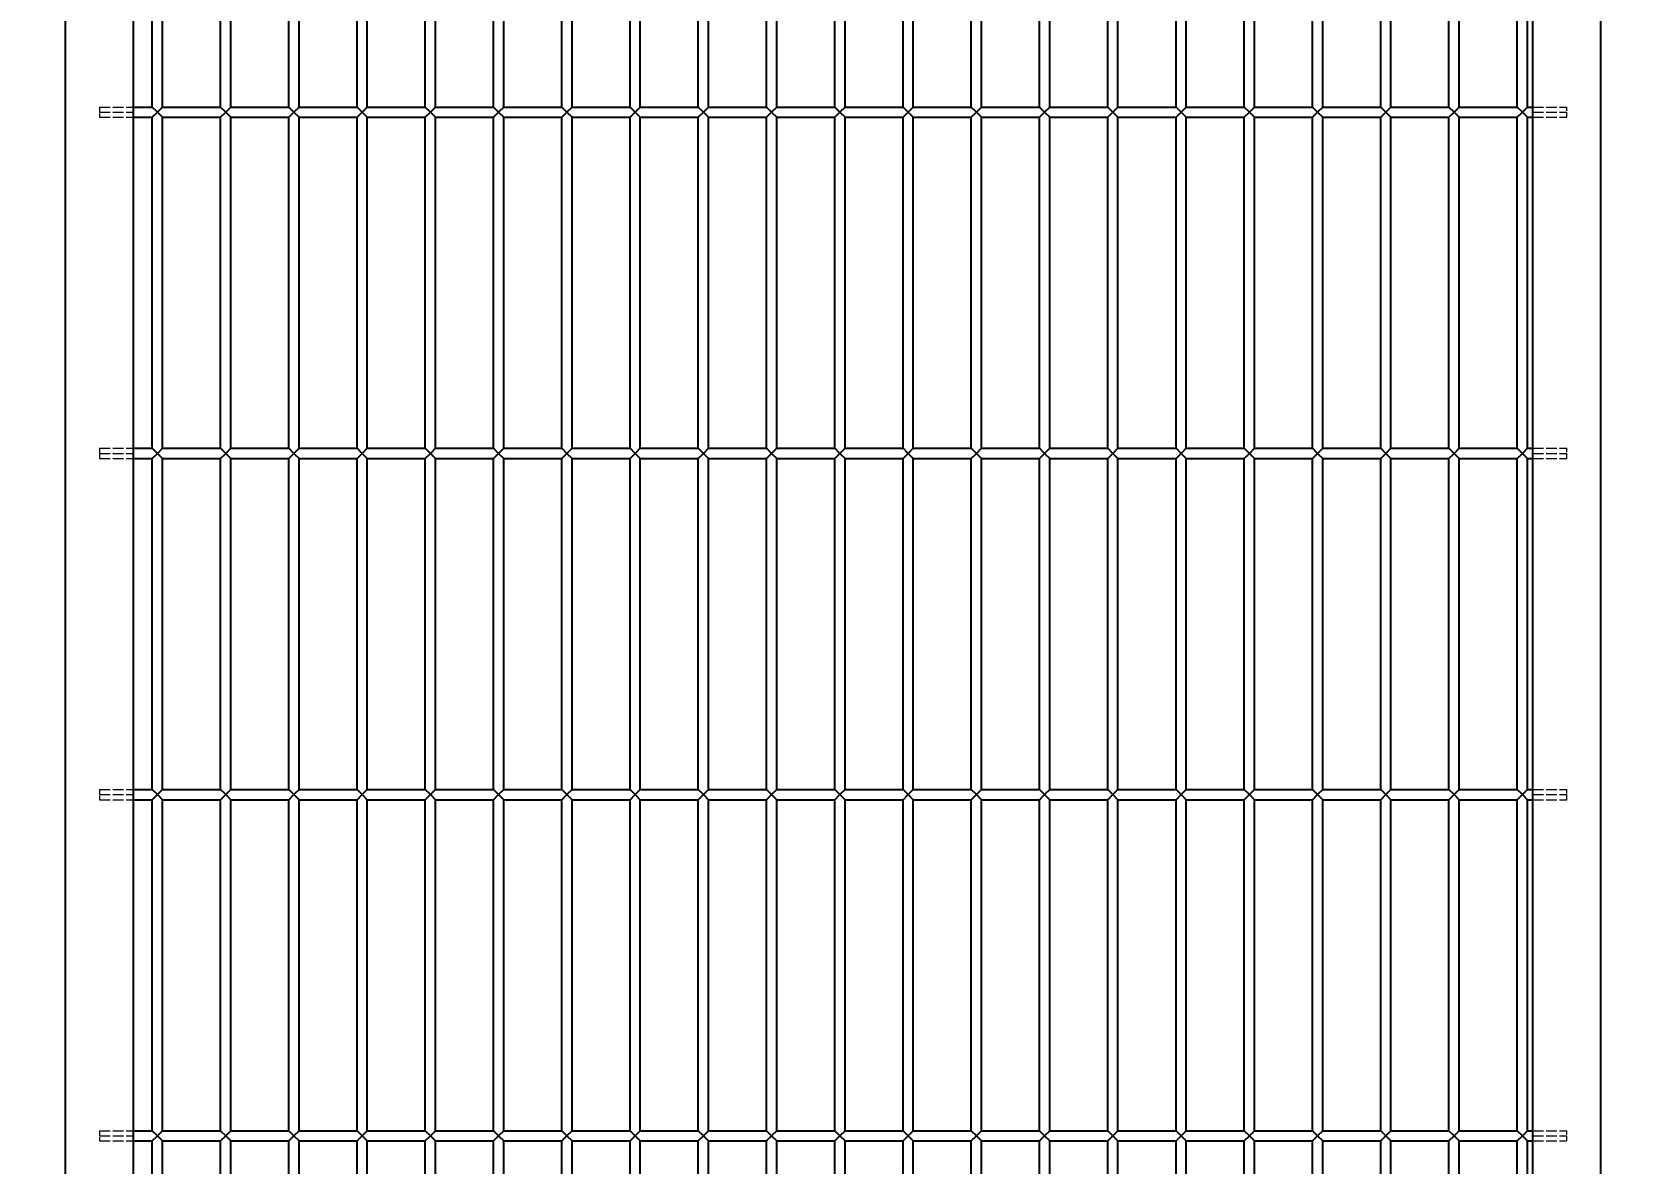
# Model space of a CAD drawing. Header units: millimetres. Extents: x 120 to 9117, y 110 to 4090.
# Drawn here: x 2185.5 to 2653.3, y 1779 to 2110.5 of the extents above; entities that cross this region are included whole.
import ezdxf

# ---------------------------------------------------------------- set-up
doc = ezdxf.new("R2010")
doc.units = ezdxf.units.MM
doc.header["$LTSCALE"] = 20
doc.linetypes.add('DASHED', pattern=[0.2067, 0.1654, -0.0413])
doc.layers.add('可见 (ISO)', color=7, linetype='Continuous', lineweight=25)
doc.layers.add('尺寸 (ISO)', color=7, linetype='Continuous', lineweight=18, true_color=0x008000)
doc.layers.add('隐藏 (ISO)', color=5, linetype='DASHED', lineweight=18, true_color=0x0000ff)
doc.styles.add('最新国标', font='simfang.ttf')
doc.dimstyles.new('默认 (GB)', dxfattribs={"dimscale": 20, "dimtxt": 2.8, "dimasz": 2.5, "dimexe": 2, "dimexo": 1.5, "dimgap": 0.5, "dimtad": 1, "dimtoh": 1, "dimdsep": 46, "dimtxsty": '最新国标', "dimcen": 0.09, "dimdle": 10, "dimclrd": 256, "dimclre": 256, "dimclrt": 256, "dimaunit": 1, "dimadec": 3, "dimazin": 2, "dimtfac": 0.535714, "dimtdec": 3, "dimtmove": 0, "dimatfit": 3, "dimfxl": 0, "dimtolj": 1, "dimlwd": -1, "dimlwe": -1, "dimarcsym": 0})

# ---------------------------------------------------------------- blocks, each defined once
blk = doc.blocks.new('*D6')
at = {"layer": 'Defpoints', "color": 0, "transparency": 16777216}
for p in [(2195.28, 3517.01), (1855.19, 1517.01), (2195.28, 1517.01)]:
    blk.add_point(p, dxfattribs=at)
at = {"layer": '尺寸 (ISO)', "color": 116, "true_color": 0x00803f, "transparency": 16777216}
for p, q in [((2165.28, 3517.01), (1815.19, 3517.01)), ((1855.19, 3467.01), (1855.19, 1567.01)), ((2165.28, 1517.01), (1815.19, 1517.01))]:
    blk.add_line(p, q, dxfattribs=at)
for points in [[(1846.85, 3467.01), (1863.52, 3467.01), (1855.19, 3517.01)], [(1846.85, 1567.01), (1863.52, 1567.01), (1855.19, 1517.01)]]:
    blk.add_solid(points, dxfattribs=at)
at = {"layer": '尺寸 (ISO)', "transparency": 16777216, "insert": (1816.87, 2517.01), "char_height": 56, "attachment_point": 5, "rotation": 90, "style": '最新国标'}
blk.add_mtext('\\A1;2000', dxfattribs=at)
blk = doc.blocks.new('*D9')
at = {"layer": 'Defpoints', "color": 0, "transparency": 16777216}
for p in [(2635.28, 1687.01), (2635.28, 1587.01), (2766.59, 1587.01)]:
    blk.add_point(p, dxfattribs=at)
at = {"layer": '尺寸 (ISO)', "color": 116, "true_color": 0x00803f, "transparency": 16777216}
for p, q in [((2766.59, 1737.01), (2766.59, 1982.31)), ((2665.28, 1687.01), (2806.59, 1687.01)), ((2766.59, 1587.01), (2766.59, 1687.01)), ((2665.28, 1587.01), (2806.59, 1587.01)), ((2766.59, 1537.01), (2766.59, 1487.01))]:
    blk.add_line(p, q, dxfattribs=at)
for points in [[(2758.26, 1737.01), (2774.93, 1737.01), (2766.59, 1687.01)], [(2758.26, 1537.01), (2774.93, 1537.01), (2766.59, 1587.01)]]:
    blk.add_solid(points, dxfattribs=at)
at = {"layer": '尺寸 (ISO)', "transparency": 16777216, "insert": (2728.27, 1917.59), "char_height": 56, "attachment_point": 5, "rotation": 90, "style": '最新国标'}
blk.add_mtext('\\A1;100', dxfattribs=at)
blk = doc.blocks.new('*D10')
at = {"layer": 'Defpoints', "color": 0, "transparency": 16777216}
for p in [(2015.28, 2507.01), (2215.28, 2507.01), (2195.28, 1517.01)]:
    blk.add_point(p, dxfattribs=at)
at = {"layer": '尺寸 (ISO)', "color": 116, "true_color": 0x00803f, "transparency": 16777216}
for p, q in [((2185.28, 2507.01), (1975.28, 2507.01)), ((2015.28, 1567.01), (2015.28, 2457.01)), ((2165.28, 1517.01), (1975.28, 1517.01))]:
    blk.add_line(p, q, dxfattribs=at)
for points in [[(2006.95, 2457.01), (2023.61, 2457.01), (2015.28, 2507.01)], [(2006.95, 1567.01), (2023.61, 1567.01), (2015.28, 1517.01)]]:
    blk.add_solid(points, dxfattribs=at)
at = {"layer": '尺寸 (ISO)', "transparency": 16777216, "insert": (1976.96, 2012.01), "char_height": 56, "attachment_point": 5, "rotation": 90, "style": '最新国标'}
blk.add_mtext('\\A1;990', dxfattribs=at)
blk = doc.blocks.new('_DotSmall')
at = {"color": 0, "linetype": 'ByBlock', "const_width": 0.5}
blk.add_lwpolyline([(-0.0625, 0, 1), (0.0625, 0, 1)], format="xyb", close=True, dxfattribs=at)
blk = doc.blocks.new('*D21')
at = {"layer": 'Defpoints', "color": 0, "transparency": 16777216}
for p in [(2623.78, 3507.01), (2943.78, 3507.01), (2623.78, 1527.01)]:
    blk.add_point(p, dxfattribs=at)
at = {"layer": '尺寸 (ISO)', "color": 116, "true_color": 0x00803f, "transparency": 16777216}
for p, q in [((2653.78, 3507.01), (2983.78, 3507.01)), ((2943.78, 1527.01), (2943.78, 3457.01)), ((2653.78, 1527.01), (2983.78, 1527.01))]:
    blk.add_line(p, q, dxfattribs=at)
blk.add_solid([(2935.45, 3457.01), (2952.11, 3457.01), (2943.78, 3507.01)], dxfattribs=at)
at = {"layer": '尺寸 (ISO)', "color": 116, "true_color": 0x00803f, "transparency": 16777216, "xscale": 50, "yscale": 50, "zscale": 50, "rotation": 270}
blk.add_blockref('_DotSmall', (2943.78, 1527.01), dxfattribs=at)
at = {"layer": '尺寸 (ISO)', "transparency": 16777216, "insert": (2905.46, 2517.21), "char_height": 56, "attachment_point": 5, "rotation": 90, "style": '最新国标'}
blk.add_mtext('\\A1;1980', dxfattribs=at)

msp = doc.modelspace()

# ---------------------------------------------------------------- linework, layer by layer
at = {"layer": '可见 (ISO)'}
for p, q in [((2195.28, 3517.011), (2195.28, 1517.011)), ((2645.28, 1517.011), (2645.28, 3517.011)), ((2215.28, 1537.011), (2215.28, 2507.011)), ((2625.28, 2507.011), (2625.28, 1537.011)), ((2220.78, 2088.511), (2220.78, 2185.511)), ((2223.78, 2088.511), (2223.78, 2185.511)), ((2240.78, 2088.511), (2240.78, 2185.511)), ((2243.78, 2088.511), (2243.78, 2185.511)), ((2260.78, 2088.511), (2260.78, 2185.511)), ((2263.78, 2088.511), (2263.78, 2185.511)), ((2280.78, 2088.511), (2280.78, 2185.511)), ((2283.78, 2088.511), (2283.78, 2185.511)), ((2300.78, 2088.511), (2300.78, 2185.511)), ((2303.78, 2088.511), (2303.78, 2185.511)), ((2320.78, 2088.511), (2320.78, 2185.511)), ((2323.78, 2088.511), (2323.78, 2185.511)), ((2340.78, 2088.511), (2340.78, 2185.511)), ((2343.78, 2088.511), (2343.78, 2185.511)), ((2360.78, 2088.511), (2360.78, 2185.511)), ((2363.78, 2088.511), (2363.78, 2185.511)), ((2380.78, 2088.511), (2380.78, 2185.511)), ((2383.78, 2088.511), (2383.78, 2185.511)), ((2400.78, 2088.511), (2400.78, 2185.511)), ((2403.78, 2088.511), (2403.78, 2185.511)), ((2420.78, 2088.511), (2420.78, 2185.511)), ((2423.78, 2088.511), (2423.78, 2185.511)), ((2440.78, 2088.511), (2440.78, 2185.511)), ((2443.78, 2088.511), (2443.78, 2185.511)), ((2460.78, 2088.511), (2460.78, 2185.511)), ((2463.78, 2088.511), (2463.78, 2185.511)), ((2480.78, 2088.511), (2480.78, 2185.511)), ((2483.78, 2088.511), (2483.78, 2185.511)), ((2500.78, 2088.511), (2500.78, 2185.511)), ((2503.78, 2088.511), (2503.78, 2185.511)), ((2520.78, 2088.511), (2520.78, 2185.511)), ((2523.78, 2088.511), (2523.78, 2185.511)), ((2540.78, 2088.511), (2540.78, 2185.511)), ((2543.78, 2088.511), (2543.78, 2185.511)), ((2560.78, 2088.511), (2560.78, 2185.511)), ((2563.78, 2088.511), (2563.78, 2185.511)), ((2580.78, 2088.511), (2580.78, 2185.511)), ((2583.78, 2088.511), (2583.78, 2185.511)), ((2600.78, 2088.511), (2600.78, 2185.511)), ((2603.78, 2088.511), (2603.78, 2185.511)), ((2620.78, 2088.511), (2620.78, 2185.511)), ((2623.78, 2088.511), (2623.78, 2185.511)), ((2215.28, 2088.511), (2220.78, 2088.511)), ((2222.28, 2087.011), (2220.78, 2088.511)), ((2220.78, 2085.511), (2222.28, 2087.011)), ((2223.78, 2088.511), (2222.28, 2087.011)), ((2222.28, 2087.011), (2223.78, 2085.511)), ((2223.78, 2088.511), (2240.78, 2088.511)), ((2242.28, 2087.011), (2240.78, 2088.511)), ((2240.78, 2085.511), (2242.28, 2087.011)), ((2243.78, 2088.511), (2242.28, 2087.011)), ((2242.28, 2087.011), (2243.78, 2085.511)), ((2243.78, 2088.511), (2260.78, 2088.511)), ((2262.28, 2087.011), (2260.78, 2088.511)), ((2260.78, 2085.511), (2262.28, 2087.011)), ((2263.78, 2088.511), (2262.28, 2087.011)), ((2262.28, 2087.011), (2263.78, 2085.511)), ((2263.78, 2088.511), (2280.78, 2088.511)), ((2282.28, 2087.011), (2280.78, 2088.511)), ((2280.78, 2085.511), (2282.28, 2087.011)), ((2283.78, 2088.511), (2282.28, 2087.011)), ((2282.28, 2087.011), (2283.78, 2085.511)), ((2283.78, 2088.511), (2300.78, 2088.511)), ((2302.28, 2087.011), (2300.78, 2088.511)), ((2300.78, 2085.511), (2302.28, 2087.011)), ((2303.78, 2088.511), (2302.28, 2087.011)), ((2302.28, 2087.011), (2303.78, 2085.511)), ((2303.78, 2088.511), (2320.78, 2088.511)), ((2322.28, 2087.011), (2320.78, 2088.511)), ((2320.78, 2085.511), (2322.28, 2087.011)), ((2323.78, 2088.511), (2322.28, 2087.011)), ((2322.28, 2087.011), (2323.78, 2085.511)), ((2323.78, 2088.511), (2340.78, 2088.511)), ((2342.28, 2087.011), (2340.78, 2088.511)), ((2340.78, 2085.511), (2342.28, 2087.011)), ((2343.78, 2088.511), (2342.28, 2087.011)), ((2342.28, 2087.011), (2343.78, 2085.511)), ((2343.78, 2088.511), (2360.78, 2088.511)), ((2362.28, 2087.011), (2360.78, 2088.511)), ((2360.78, 2085.511), (2362.28, 2087.011)), ((2363.78, 2088.511), (2362.28, 2087.011)), ((2362.28, 2087.011), (2363.78, 2085.511)), ((2363.78, 2088.511), (2380.78, 2088.511)), ((2382.28, 2087.011), (2380.78, 2088.511)), ((2380.78, 2085.511), (2382.28, 2087.011)), ((2383.78, 2088.511), (2382.28, 2087.011)), ((2382.28, 2087.011), (2383.78, 2085.511)), ((2383.78, 2088.511), (2400.78, 2088.511)), ((2402.28, 2087.011), (2400.78, 2088.511)), ((2400.78, 2085.511), (2402.28, 2087.011)), ((2403.78, 2088.511), (2402.28, 2087.011)), ((2402.28, 2087.011), (2403.78, 2085.511)), ((2403.78, 2088.511), (2420.78, 2088.511)), ((2422.28, 2087.011), (2420.78, 2088.511)), ((2420.78, 2085.511), (2422.28, 2087.011)), ((2423.78, 2088.511), (2422.28, 2087.011)), ((2422.28, 2087.011), (2423.78, 2085.511)), ((2423.78, 2088.511), (2440.78, 2088.511)), ((2442.28, 2087.011), (2440.78, 2088.511)), ((2440.78, 2085.511), (2442.28, 2087.011)), ((2443.78, 2088.511), (2442.28, 2087.011)), ((2442.28, 2087.011), (2443.78, 2085.511)), ((2443.78, 2088.511), (2460.78, 2088.511)), ((2462.28, 2087.011), (2460.78, 2088.511)), ((2460.78, 2085.511), (2462.28, 2087.011)), ((2463.78, 2088.511), (2462.28, 2087.011)), ((2462.28, 2087.011), (2463.78, 2085.511)), ((2463.78, 2088.511), (2480.78, 2088.511)), ((2482.28, 2087.011), (2480.78, 2088.511)), ((2480.78, 2085.511), (2482.28, 2087.011)), ((2483.78, 2088.511), (2482.28, 2087.011)), ((2482.28, 2087.011), (2483.78, 2085.511)), ((2483.78, 2088.511), (2500.78, 2088.511)), ((2502.28, 2087.011), (2500.78, 2088.511)), ((2500.78, 2085.511), (2502.28, 2087.011)), ((2503.78, 2088.511), (2502.28, 2087.011)), ((2502.28, 2087.011), (2503.78, 2085.511)), ((2503.78, 2088.511), (2520.78, 2088.511)), ((2522.28, 2087.011), (2520.78, 2088.511)), ((2520.78, 2085.511), (2522.28, 2087.011)), ((2523.78, 2088.511), (2522.28, 2087.011)), ((2522.28, 2087.011), (2523.78, 2085.511)), ((2523.78, 2088.511), (2540.78, 2088.511)), ((2542.28, 2087.011), (2540.78, 2088.511)), ((2540.78, 2085.511), (2542.28, 2087.011)), ((2543.78, 2088.511), (2542.28, 2087.011)), ((2542.28, 2087.011), (2543.78, 2085.511)), ((2543.78, 2088.511), (2560.78, 2088.511)), ((2562.28, 2087.011), (2560.78, 2088.511)), ((2560.78, 2085.511), (2562.28, 2087.011)), ((2563.78, 2088.511), (2562.28, 2087.011)), ((2562.28, 2087.011), (2563.78, 2085.511)), ((2563.78, 2088.511), (2580.78, 2088.511)), ((2582.28, 2087.011), (2580.78, 2088.511)), ((2580.78, 2085.511), (2582.28, 2087.011)), ((2583.78, 2088.511), (2582.28, 2087.011)), ((2582.28, 2087.011), (2583.78, 2085.511)), ((2583.78, 2088.511), (2600.78, 2088.511)), ((2602.28, 2087.011), (2600.78, 2088.511)), ((2600.78, 2085.511), (2602.28, 2087.011)), ((2603.78, 2088.511), (2602.28, 2087.011)), ((2602.28, 2087.011), (2603.78, 2085.511)), ((2603.78, 2088.511), (2620.78, 2088.511)), ((2622.28, 2087.011), (2620.78, 2088.511)), ((2620.78, 2085.511), (2622.28, 2087.011)), ((2623.78, 2088.511), (2622.28, 2087.011)), ((2622.28, 2087.011), (2623.78, 2085.511)), ((2623.78, 2088.511), (2625.28, 2088.511)), ((2215.28, 2085.511), (2220.78, 2085.511)), ((2220.78, 1988.511), (2220.78, 2085.511)), ((2223.78, 2085.511), (2240.78, 2085.511)), ((2223.78, 1988.511), (2223.78, 2085.511)), ((2240.78, 1988.511), (2240.78, 2085.511)), ((2243.78, 2085.511), (2260.78, 2085.511)), ((2243.78, 1988.511), (2243.78, 2085.511)), ((2260.78, 1988.511), (2260.78, 2085.511)), ((2263.78, 2085.511), (2280.78, 2085.511)), ((2263.78, 1988.511), (2263.78, 2085.511)), ((2280.78, 1988.511), (2280.78, 2085.511)), ((2283.78, 2085.511), (2300.78, 2085.511)), ((2283.78, 1988.511), (2283.78, 2085.511)), ((2300.78, 1988.511), (2300.78, 2085.511)), ((2303.78, 2085.511), (2320.78, 2085.511)), ((2303.78, 1988.511), (2303.78, 2085.511)), ((2320.78, 1988.511), (2320.78, 2085.511)), ((2323.78, 2085.511), (2340.78, 2085.511)), ((2323.78, 1988.511), (2323.78, 2085.511)), ((2340.78, 1988.511), (2340.78, 2085.511)), ((2343.78, 2085.511), (2360.78, 2085.511)), ((2343.78, 1988.511), (2343.78, 2085.511)), ((2360.78, 1988.511), (2360.78, 2085.511)), ((2363.78, 2085.511), (2380.78, 2085.511)), ((2363.78, 1988.511), (2363.78, 2085.511)), ((2380.78, 1988.511), (2380.78, 2085.511)), ((2383.78, 2085.511), (2400.78, 2085.511)), ((2383.78, 1988.511), (2383.78, 2085.511)), ((2400.78, 1988.511), (2400.78, 2085.511)), ((2403.78, 2085.511), (2420.78, 2085.511)), ((2403.78, 1988.511), (2403.78, 2085.511)), ((2420.78, 1988.511), (2420.78, 2085.511)), ((2423.78, 2085.511), (2440.78, 2085.511)), ((2423.78, 1988.511), (2423.78, 2085.511)), ((2440.78, 1988.511), (2440.78, 2085.511)), ((2443.78, 2085.511), (2460.78, 2085.511)), ((2443.78, 1988.511), (2443.78, 2085.511)), ((2460.78, 1988.511), (2460.78, 2085.511)), ((2463.78, 2085.511), (2480.78, 2085.511)), ((2463.78, 1988.511), (2463.78, 2085.511)), ((2480.78, 1988.511), (2480.78, 2085.511)), ((2483.78, 2085.511), (2500.78, 2085.511)), ((2483.78, 1988.511), (2483.78, 2085.511)), ((2500.78, 1988.511), (2500.78, 2085.511)), ((2503.78, 2085.511), (2520.78, 2085.511)), ((2503.78, 1988.511), (2503.78, 2085.511)), ((2520.78, 1988.511), (2520.78, 2085.511)), ((2523.78, 2085.511), (2540.78, 2085.511)), ((2523.78, 1988.511), (2523.78, 2085.511)), ((2540.78, 1988.511), (2540.78, 2085.511)), ((2543.78, 2085.511), (2560.78, 2085.511)), ((2543.78, 1988.511), (2543.78, 2085.511)), ((2560.78, 1988.511), (2560.78, 2085.511)), ((2563.78, 2085.511), (2580.78, 2085.511)), ((2563.78, 1988.511), (2563.78, 2085.511)), ((2580.78, 1988.511), (2580.78, 2085.511)), ((2583.78, 2085.511), (2600.78, 2085.511)), ((2583.78, 1988.511), (2583.78, 2085.511)), ((2600.78, 1988.511), (2600.78, 2085.511)), ((2603.78, 2085.511), (2620.78, 2085.511)), ((2603.78, 1988.511), (2603.78, 2085.511)), ((2620.78, 1988.511), (2620.78, 2085.511)), ((2623.78, 2085.511), (2625.28, 2085.511)), ((2623.78, 1988.511), (2623.78, 2085.511)), ((2215.28, 1988.511), (2220.78, 1988.511)), ((2222.28, 1987.011), (2220.78, 1988.511)), ((2223.78, 1988.511), (2222.28, 1987.011)), ((2223.78, 1988.511), (2240.78, 1988.511)), ((2242.28, 1987.011), (2240.78, 1988.511)), ((2243.78, 1988.511), (2242.28, 1987.011)), ((2243.78, 1988.511), (2260.78, 1988.511)), ((2262.28, 1987.011), (2260.78, 1988.511)), ((2263.78, 1988.511), (2262.28, 1987.011)), ((2263.78, 1988.511), (2280.78, 1988.511)), ((2282.28, 1987.011), (2280.78, 1988.511)), ((2283.78, 1988.511), (2282.28, 1987.011)), ((2283.78, 1988.511), (2300.78, 1988.511)), ((2302.28, 1987.011), (2300.78, 1988.511)), ((2303.78, 1988.511), (2302.28, 1987.011)), ((2303.78, 1988.511), (2320.78, 1988.511)), ((2322.28, 1987.011), (2320.78, 1988.511)), ((2323.78, 1988.511), (2322.28, 1987.011)), ((2323.78, 1988.511), (2340.78, 1988.511)), ((2342.28, 1987.011), (2340.78, 1988.511)), ((2343.78, 1988.511), (2342.28, 1987.011)), ((2343.78, 1988.511), (2360.78, 1988.511)), ((2362.28, 1987.011), (2360.78, 1988.511)), ((2363.78, 1988.511), (2362.28, 1987.011)), ((2363.78, 1988.511), (2380.78, 1988.511)), ((2382.28, 1987.011), (2380.78, 1988.511)), ((2383.78, 1988.511), (2382.28, 1987.011)), ((2383.78, 1988.511), (2400.78, 1988.511)), ((2402.28, 1987.011), (2400.78, 1988.511)), ((2403.78, 1988.511), (2402.28, 1987.011)), ((2403.78, 1988.511), (2420.78, 1988.511)), ((2422.28, 1987.011), (2420.78, 1988.511)), ((2423.78, 1988.511), (2422.28, 1987.011)), ((2423.78, 1988.511), (2440.78, 1988.511)), ((2442.28, 1987.011), (2440.78, 1988.511)), ((2443.78, 1988.511), (2442.28, 1987.011)), ((2443.78, 1988.511), (2460.78, 1988.511)), ((2462.28, 1987.011), (2460.78, 1988.511)), ((2463.78, 1988.511), (2462.28, 1987.011)), ((2463.78, 1988.511), (2480.78, 1988.511)), ((2482.28, 1987.011), (2480.78, 1988.511)), ((2483.78, 1988.511), (2482.28, 1987.011)), ((2483.78, 1988.511), (2500.78, 1988.511)), ((2502.28, 1987.011), (2500.78, 1988.511)), ((2503.78, 1988.511), (2502.28, 1987.011)), ((2503.78, 1988.511), (2520.78, 1988.511)), ((2522.28, 1987.011), (2520.78, 1988.511)), ((2523.78, 1988.511), (2522.28, 1987.011)), ((2523.78, 1988.511), (2540.78, 1988.511)), ((2542.28, 1987.011), (2540.78, 1988.511)), ((2543.78, 1988.511), (2542.28, 1987.011)), ((2543.78, 1988.511), (2560.78, 1988.511)), ((2562.28, 1987.011), (2560.78, 1988.511)), ((2563.78, 1988.511), (2562.28, 1987.011)), ((2563.78, 1988.511), (2580.78, 1988.511)), ((2582.28, 1987.011), (2580.78, 1988.511)), ((2583.78, 1988.511), (2582.28, 1987.011)), ((2583.78, 1988.511), (2600.78, 1988.511)), ((2602.28, 1987.011), (2600.78, 1988.511)), ((2603.78, 1988.511), (2602.28, 1987.011)), ((2603.78, 1988.511), (2620.78, 1988.511)), ((2622.28, 1987.011), (2620.78, 1988.511)), ((2623.78, 1988.511), (2622.28, 1987.011)), ((2623.78, 1988.511), (2625.28, 1988.511)), ((2215.28, 1985.511), (2220.78, 1985.511)), ((2220.78, 1985.511), (2222.28, 1987.011)), ((2220.78, 1888.511), (2220.78, 1985.511)), ((2222.28, 1987.011), (2223.78, 1985.511)), ((2223.78, 1985.511), (2240.78, 1985.511)), ((2223.78, 1888.511), (2223.78, 1985.511)), ((2240.78, 1985.511), (2242.28, 1987.011)), ((2240.78, 1888.511), (2240.78, 1985.511)), ((2242.28, 1987.011), (2243.78, 1985.511)), ((2243.78, 1985.511), (2260.78, 1985.511)), ((2243.78, 1888.511), (2243.78, 1985.511)), ((2260.78, 1985.511), (2262.28, 1987.011)), ((2260.78, 1888.511), (2260.78, 1985.511)), ((2262.28, 1987.011), (2263.78, 1985.511)), ((2263.78, 1985.511), (2280.78, 1985.511)), ((2263.78, 1888.511), (2263.78, 1985.511)), ((2280.78, 1985.511), (2282.28, 1987.011)), ((2280.78, 1888.511), (2280.78, 1985.511)), ((2282.28, 1987.011), (2283.78, 1985.511)), ((2283.78, 1985.511), (2300.78, 1985.511)), ((2283.78, 1888.511), (2283.78, 1985.511)), ((2300.78, 1985.511), (2302.28, 1987.011)), ((2300.78, 1888.511), (2300.78, 1985.511)), ((2302.28, 1987.011), (2303.78, 1985.511)), ((2303.78, 1985.511), (2320.78, 1985.511)), ((2303.78, 1888.511), (2303.78, 1985.511)), ((2320.78, 1985.511), (2322.28, 1987.011)), ((2320.78, 1888.511), (2320.78, 1985.511)), ((2322.28, 1987.011), (2323.78, 1985.511)), ((2323.78, 1985.511), (2340.78, 1985.511)), ((2323.78, 1888.511), (2323.78, 1985.511)), ((2340.78, 1985.511), (2342.28, 1987.011)), ((2340.78, 1888.511), (2340.78, 1985.511)), ((2342.28, 1987.011), (2343.78, 1985.511)), ((2343.78, 1985.511), (2360.78, 1985.511)), ((2343.78, 1888.511), (2343.78, 1985.511)), ((2360.78, 1985.511), (2362.28, 1987.011)), ((2360.78, 1888.511), (2360.78, 1985.511)), ((2362.28, 1987.011), (2363.78, 1985.511)), ((2363.78, 1985.511), (2380.78, 1985.511)), ((2363.78, 1888.511), (2363.78, 1985.511)), ((2380.78, 1985.511), (2382.28, 1987.011)), ((2380.78, 1888.511), (2380.78, 1985.511)), ((2382.28, 1987.011), (2383.78, 1985.511)), ((2383.78, 1985.511), (2400.78, 1985.511)), ((2383.78, 1888.511), (2383.78, 1985.511)), ((2400.78, 1985.511), (2402.28, 1987.011)), ((2400.78, 1888.511), (2400.78, 1985.511)), ((2402.28, 1987.011), (2403.78, 1985.511)), ((2403.78, 1985.511), (2420.78, 1985.511)), ((2403.78, 1888.511), (2403.78, 1985.511)), ((2420.78, 1985.511), (2422.28, 1987.011)), ((2420.78, 1888.511), (2420.78, 1985.511)), ((2422.28, 1987.011), (2423.78, 1985.511)), ((2423.78, 1985.511), (2440.78, 1985.511)), ((2423.78, 1888.511), (2423.78, 1985.511)), ((2440.78, 1985.511), (2442.28, 1987.011)), ((2440.78, 1888.511), (2440.78, 1985.511)), ((2442.28, 1987.011), (2443.78, 1985.511)), ((2443.78, 1985.511), (2460.78, 1985.511)), ((2443.78, 1888.511), (2443.78, 1985.511)), ((2460.78, 1985.511), (2462.28, 1987.011)), ((2460.78, 1888.511), (2460.78, 1985.511)), ((2462.28, 1987.011), (2463.78, 1985.511)), ((2463.78, 1985.511), (2480.78, 1985.511)), ((2463.78, 1888.511), (2463.78, 1985.511)), ((2480.78, 1985.511), (2482.28, 1987.011)), ((2480.78, 1888.511), (2480.78, 1985.511)), ((2482.28, 1987.011), (2483.78, 1985.511)), ((2483.78, 1985.511), (2500.78, 1985.511)), ((2483.78, 1888.511), (2483.78, 1985.511)), ((2500.78, 1985.511), (2502.28, 1987.011)), ((2500.78, 1888.511), (2500.78, 1985.511)), ((2502.28, 1987.011), (2503.78, 1985.511)), ((2503.78, 1985.511), (2520.78, 1985.511)), ((2503.78, 1888.511), (2503.78, 1985.511)), ((2520.78, 1985.511), (2522.28, 1987.011)), ((2520.78, 1888.511), (2520.78, 1985.511)), ((2522.28, 1987.011), (2523.78, 1985.511)), ((2523.78, 1985.511), (2540.78, 1985.511)), ((2523.78, 1888.511), (2523.78, 1985.511)), ((2540.78, 1985.511), (2542.28, 1987.011)), ((2540.78, 1888.511), (2540.78, 1985.511)), ((2542.28, 1987.011), (2543.78, 1985.511)), ((2543.78, 1985.511), (2560.78, 1985.511)), ((2543.78, 1888.511), (2543.78, 1985.511)), ((2560.78, 1985.511), (2562.28, 1987.011)), ((2560.78, 1888.511), (2560.78, 1985.511)), ((2562.28, 1987.011), (2563.78, 1985.511)), ((2563.78, 1985.511), (2580.78, 1985.511)), ((2563.78, 1888.511), (2563.78, 1985.511)), ((2580.78, 1985.511), (2582.28, 1987.011)), ((2580.78, 1888.511), (2580.78, 1985.511)), ((2582.28, 1987.011), (2583.78, 1985.511)), ((2583.78, 1985.511), (2600.78, 1985.511)), ((2583.78, 1888.511), (2583.78, 1985.511)), ((2600.78, 1985.511), (2602.28, 1987.011)), ((2600.78, 1888.511), (2600.78, 1985.511)), ((2602.28, 1987.011), (2603.78, 1985.511)), ((2603.78, 1985.511), (2620.78, 1985.511)), ((2603.78, 1888.511), (2603.78, 1985.511)), ((2620.78, 1985.511), (2622.28, 1987.011)), ((2620.78, 1888.511), (2620.78, 1985.511)), ((2622.28, 1987.011), (2623.78, 1985.511)), ((2623.78, 1985.511), (2625.28, 1985.511)), ((2623.78, 1888.511), (2623.78, 1985.511)), ((2215.28, 1888.511), (2220.78, 1888.511)), ((2215.28, 1885.511), (2220.78, 1885.511)), ((2222.28, 1887.011), (2220.78, 1888.511)), ((2220.78, 1885.511), (2222.28, 1887.011)), ((2220.78, 1788.511), (2220.78, 1885.511)), ((2223.78, 1888.511), (2222.28, 1887.011)), ((2222.28, 1887.011), (2223.78, 1885.511)), ((2223.78, 1888.511), (2240.78, 1888.511)), ((2223.78, 1885.511), (2240.78, 1885.511)), ((2223.78, 1788.511), (2223.78, 1885.511)), ((2242.28, 1887.011), (2240.78, 1888.511)), ((2240.78, 1885.511), (2242.28, 1887.011)), ((2240.78, 1788.511), (2240.78, 1885.511)), ((2243.78, 1888.511), (2242.28, 1887.011)), ((2242.28, 1887.011), (2243.78, 1885.511)), ((2243.78, 1888.511), (2260.78, 1888.511)), ((2243.78, 1885.511), (2260.78, 1885.511)), ((2243.78, 1788.511), (2243.78, 1885.511)), ((2262.28, 1887.011), (2260.78, 1888.511)), ((2260.78, 1885.511), (2262.28, 1887.011)), ((2260.78, 1788.511), (2260.78, 1885.511)), ((2263.78, 1888.511), (2262.28, 1887.011)), ((2262.28, 1887.011), (2263.78, 1885.511)), ((2263.78, 1888.511), (2280.78, 1888.511)), ((2263.78, 1885.511), (2280.78, 1885.511)), ((2263.78, 1788.511), (2263.78, 1885.511)), ((2282.28, 1887.011), (2280.78, 1888.511)), ((2280.78, 1885.511), (2282.28, 1887.011)), ((2280.78, 1788.511), (2280.78, 1885.511)), ((2283.78, 1888.511), (2282.28, 1887.011)), ((2282.28, 1887.011), (2283.78, 1885.511)), ((2283.78, 1888.511), (2300.78, 1888.511)), ((2283.78, 1885.511), (2300.78, 1885.511)), ((2283.78, 1788.511), (2283.78, 1885.511)), ((2302.28, 1887.011), (2300.78, 1888.511)), ((2300.78, 1885.511), (2302.28, 1887.011)), ((2300.78, 1788.511), (2300.78, 1885.511)), ((2303.78, 1888.511), (2302.28, 1887.011)), ((2302.28, 1887.011), (2303.78, 1885.511)), ((2303.78, 1888.511), (2320.78, 1888.511)), ((2303.78, 1885.511), (2320.78, 1885.511)), ((2303.78, 1788.511), (2303.78, 1885.511)), ((2322.28, 1887.011), (2320.78, 1888.511)), ((2320.78, 1885.511), (2322.28, 1887.011)), ((2320.78, 1788.511), (2320.78, 1885.511)), ((2323.78, 1888.511), (2322.28, 1887.011)), ((2322.28, 1887.011), (2323.78, 1885.511)), ((2323.78, 1888.511), (2340.78, 1888.511)), ((2323.78, 1885.511), (2340.78, 1885.511)), ((2323.78, 1788.511), (2323.78, 1885.511)), ((2342.28, 1887.011), (2340.78, 1888.511)), ((2340.78, 1885.511), (2342.28, 1887.011)), ((2340.78, 1788.511), (2340.78, 1885.511)), ((2343.78, 1888.511), (2342.28, 1887.011)), ((2342.28, 1887.011), (2343.78, 1885.511)), ((2343.78, 1888.511), (2360.78, 1888.511)), ((2343.78, 1885.511), (2360.78, 1885.511)), ((2343.78, 1788.511), (2343.78, 1885.511)), ((2362.28, 1887.011), (2360.78, 1888.511)), ((2360.78, 1885.511), (2362.28, 1887.011)), ((2360.78, 1788.511), (2360.78, 1885.511)), ((2363.78, 1888.511), (2362.28, 1887.011)), ((2362.28, 1887.011), (2363.78, 1885.511)), ((2363.78, 1888.511), (2380.78, 1888.511)), ((2363.78, 1885.511), (2380.78, 1885.511)), ((2363.78, 1788.511), (2363.78, 1885.511)), ((2382.28, 1887.011), (2380.78, 1888.511)), ((2380.78, 1885.511), (2382.28, 1887.011)), ((2380.78, 1788.511), (2380.78, 1885.511)), ((2383.78, 1888.511), (2382.28, 1887.011)), ((2382.28, 1887.011), (2383.78, 1885.511)), ((2383.78, 1888.511), (2400.78, 1888.511)), ((2383.78, 1885.511), (2400.78, 1885.511)), ((2383.78, 1788.511), (2383.78, 1885.511)), ((2402.28, 1887.011), (2400.78, 1888.511)), ((2400.78, 1885.511), (2402.28, 1887.011)), ((2400.78, 1788.511), (2400.78, 1885.511)), ((2403.78, 1888.511), (2402.28, 1887.011)), ((2402.28, 1887.011), (2403.78, 1885.511)), ((2403.78, 1888.511), (2420.78, 1888.511)), ((2403.78, 1885.511), (2420.78, 1885.511)), ((2403.78, 1788.511), (2403.78, 1885.511)), ((2422.28, 1887.011), (2420.78, 1888.511)), ((2420.78, 1885.511), (2422.28, 1887.011)), ((2420.78, 1788.511), (2420.78, 1885.511)), ((2423.78, 1888.511), (2422.28, 1887.011)), ((2422.28, 1887.011), (2423.78, 1885.511)), ((2423.78, 1888.511), (2440.78, 1888.511)), ((2423.78, 1885.511), (2440.78, 1885.511)), ((2423.78, 1788.511), (2423.78, 1885.511)), ((2442.28, 1887.011), (2440.78, 1888.511)), ((2440.78, 1885.511), (2442.28, 1887.011)), ((2440.78, 1788.511), (2440.78, 1885.511)), ((2443.78, 1888.511), (2442.28, 1887.011)), ((2442.28, 1887.011), (2443.78, 1885.511)), ((2443.78, 1888.511), (2460.78, 1888.511)), ((2443.78, 1885.511), (2460.78, 1885.511)), ((2443.78, 1788.511), (2443.78, 1885.511)), ((2462.28, 1887.011), (2460.78, 1888.511)), ((2460.78, 1885.511), (2462.28, 1887.011)), ((2460.78, 1788.511), (2460.78, 1885.511)), ((2463.78, 1888.511), (2462.28, 1887.011)), ((2462.28, 1887.011), (2463.78, 1885.511)), ((2463.78, 1888.511), (2480.78, 1888.511)), ((2463.78, 1885.511), (2480.78, 1885.511)), ((2463.78, 1788.511), (2463.78, 1885.511)), ((2482.28, 1887.011), (2480.78, 1888.511)), ((2480.78, 1885.511), (2482.28, 1887.011)), ((2480.78, 1788.511), (2480.78, 1885.511)), ((2483.78, 1888.511), (2482.28, 1887.011)), ((2482.28, 1887.011), (2483.78, 1885.511)), ((2483.78, 1888.511), (2500.78, 1888.511)), ((2483.78, 1885.511), (2500.78, 1885.511)), ((2483.78, 1788.511), (2483.78, 1885.511)), ((2502.28, 1887.011), (2500.78, 1888.511)), ((2500.78, 1885.511), (2502.28, 1887.011)), ((2500.78, 1788.511), (2500.78, 1885.511)), ((2503.78, 1888.511), (2502.28, 1887.011)), ((2502.28, 1887.011), (2503.78, 1885.511)), ((2503.78, 1888.511), (2520.78, 1888.511)), ((2503.78, 1885.511), (2520.78, 1885.511)), ((2503.78, 1788.511), (2503.78, 1885.511)), ((2522.28, 1887.011), (2520.78, 1888.511)), ((2520.78, 1885.511), (2522.28, 1887.011)), ((2520.78, 1788.511), (2520.78, 1885.511)), ((2523.78, 1888.511), (2522.28, 1887.011)), ((2522.28, 1887.011), (2523.78, 1885.511)), ((2523.78, 1888.511), (2540.78, 1888.511)), ((2523.78, 1885.511), (2540.78, 1885.511)), ((2523.78, 1788.511), (2523.78, 1885.511)), ((2542.28, 1887.011), (2540.78, 1888.511)), ((2540.78, 1885.511), (2542.28, 1887.011)), ((2540.78, 1788.511), (2540.78, 1885.511)), ((2543.78, 1888.511), (2542.28, 1887.011)), ((2542.28, 1887.011), (2543.78, 1885.511)), ((2543.78, 1888.511), (2560.78, 1888.511)), ((2543.78, 1885.511), (2560.78, 1885.511)), ((2543.78, 1788.511), (2543.78, 1885.511)), ((2562.28, 1887.011), (2560.78, 1888.511)), ((2560.78, 1885.511), (2562.28, 1887.011)), ((2560.78, 1788.511), (2560.78, 1885.511)), ((2563.78, 1888.511), (2562.28, 1887.011)), ((2562.28, 1887.011), (2563.78, 1885.511)), ((2563.78, 1888.511), (2580.78, 1888.511)), ((2563.78, 1885.511), (2580.78, 1885.511)), ((2563.78, 1788.511), (2563.78, 1885.511)), ((2582.28, 1887.011), (2580.78, 1888.511)), ((2580.78, 1885.511), (2582.28, 1887.011)), ((2580.78, 1788.511), (2580.78, 1885.511)), ((2583.78, 1888.511), (2582.28, 1887.011)), ((2582.28, 1887.011), (2583.78, 1885.511)), ((2583.78, 1888.511), (2600.78, 1888.511)), ((2583.78, 1885.511), (2600.78, 1885.511)), ((2583.78, 1788.511), (2583.78, 1885.511)), ((2602.28, 1887.011), (2600.78, 1888.511)), ((2600.78, 1885.511), (2602.28, 1887.011)), ((2600.78, 1788.511), (2600.78, 1885.511)), ((2603.78, 1888.511), (2602.28, 1887.011)), ((2602.28, 1887.011), (2603.78, 1885.511)), ((2603.78, 1888.511), (2620.78, 1888.511)), ((2603.78, 1885.511), (2620.78, 1885.511)), ((2603.78, 1788.511), (2603.78, 1885.511)), ((2622.28, 1887.011), (2620.78, 1888.511)), ((2620.78, 1885.511), (2622.28, 1887.011)), ((2620.78, 1788.511), (2620.78, 1885.511)), ((2623.78, 1888.511), (2622.28, 1887.011)), ((2622.28, 1887.011), (2623.78, 1885.511)), ((2623.78, 1888.511), (2625.28, 1888.511)), ((2623.78, 1885.511), (2625.28, 1885.511)), ((2623.78, 1788.511), (2623.78, 1885.511)), ((2215.28, 1788.511), (2220.78, 1788.511)), ((2222.28, 1787.011), (2220.78, 1788.511)), ((2220.78, 1785.511), (2222.28, 1787.011)), ((2223.78, 1788.511), (2222.28, 1787.011)), ((2222.28, 1787.011), (2223.78, 1785.511)), ((2223.78, 1788.511), (2240.78, 1788.511)), ((2242.28, 1787.011), (2240.78, 1788.511)), ((2240.78, 1785.511), (2242.28, 1787.011)), ((2243.78, 1788.511), (2242.28, 1787.011)), ((2242.28, 1787.011), (2243.78, 1785.511)), ((2243.78, 1788.511), (2260.78, 1788.511)), ((2262.28, 1787.011), (2260.78, 1788.511)), ((2260.78, 1785.511), (2262.28, 1787.011)), ((2263.78, 1788.511), (2262.28, 1787.011)), ((2262.28, 1787.011), (2263.78, 1785.511)), ((2263.78, 1788.511), (2280.78, 1788.511)), ((2282.28, 1787.011), (2280.78, 1788.511)), ((2280.78, 1785.511), (2282.28, 1787.011)), ((2283.78, 1788.511), (2282.28, 1787.011)), ((2282.28, 1787.011), (2283.78, 1785.511)), ((2283.78, 1788.511), (2300.78, 1788.511)), ((2302.28, 1787.011), (2300.78, 1788.511)), ((2300.78, 1785.511), (2302.28, 1787.011)), ((2303.78, 1788.511), (2302.28, 1787.011)), ((2302.28, 1787.011), (2303.78, 1785.511)), ((2303.78, 1788.511), (2320.78, 1788.511)), ((2322.28, 1787.011), (2320.78, 1788.511)), ((2320.78, 1785.511), (2322.28, 1787.011)), ((2323.78, 1788.511), (2322.28, 1787.011)), ((2322.28, 1787.011), (2323.78, 1785.511)), ((2323.78, 1788.511), (2340.78, 1788.511)), ((2342.28, 1787.011), (2340.78, 1788.511)), ((2340.78, 1785.511), (2342.28, 1787.011)), ((2343.78, 1788.511), (2342.28, 1787.011)), ((2342.28, 1787.011), (2343.78, 1785.511)), ((2343.78, 1788.511), (2360.78, 1788.511)), ((2362.28, 1787.011), (2360.78, 1788.511)), ((2360.78, 1785.511), (2362.28, 1787.011)), ((2363.78, 1788.511), (2362.28, 1787.011)), ((2362.28, 1787.011), (2363.78, 1785.511)), ((2363.78, 1788.511), (2380.78, 1788.511)), ((2382.28, 1787.011), (2380.78, 1788.511)), ((2380.78, 1785.511), (2382.28, 1787.011)), ((2383.78, 1788.511), (2382.28, 1787.011)), ((2382.28, 1787.011), (2383.78, 1785.511)), ((2383.78, 1788.511), (2400.78, 1788.511)), ((2402.28, 1787.011), (2400.78, 1788.511)), ((2400.78, 1785.511), (2402.28, 1787.011)), ((2403.78, 1788.511), (2402.28, 1787.011)), ((2402.28, 1787.011), (2403.78, 1785.511)), ((2403.78, 1788.511), (2420.78, 1788.511)), ((2422.28, 1787.011), (2420.78, 1788.511)), ((2420.78, 1785.511), (2422.28, 1787.011)), ((2423.78, 1788.511), (2422.28, 1787.011)), ((2422.28, 1787.011), (2423.78, 1785.511)), ((2423.78, 1788.511), (2440.78, 1788.511)), ((2442.28, 1787.011), (2440.78, 1788.511)), ((2440.78, 1785.511), (2442.28, 1787.011)), ((2443.78, 1788.511), (2442.28, 1787.011)), ((2442.28, 1787.011), (2443.78, 1785.511)), ((2443.78, 1788.511), (2460.78, 1788.511)), ((2462.28, 1787.011), (2460.78, 1788.511)), ((2460.78, 1785.511), (2462.28, 1787.011)), ((2463.78, 1788.511), (2462.28, 1787.011)), ((2462.28, 1787.011), (2463.78, 1785.511)), ((2463.78, 1788.511), (2480.78, 1788.511)), ((2482.28, 1787.011), (2480.78, 1788.511)), ((2480.78, 1785.511), (2482.28, 1787.011)), ((2483.78, 1788.511), (2482.28, 1787.011)), ((2482.28, 1787.011), (2483.78, 1785.511)), ((2483.78, 1788.511), (2500.78, 1788.511)), ((2502.28, 1787.011), (2500.78, 1788.511)), ((2500.78, 1785.511), (2502.28, 1787.011)), ((2503.78, 1788.511), (2502.28, 1787.011)), ((2502.28, 1787.011), (2503.78, 1785.511)), ((2503.78, 1788.511), (2520.78, 1788.511)), ((2522.28, 1787.011), (2520.78, 1788.511)), ((2520.78, 1785.511), (2522.28, 1787.011)), ((2523.78, 1788.511), (2522.28, 1787.011)), ((2522.28, 1787.011), (2523.78, 1785.511)), ((2523.78, 1788.511), (2540.78, 1788.511)), ((2542.28, 1787.011), (2540.78, 1788.511)), ((2540.78, 1785.511), (2542.28, 1787.011)), ((2543.78, 1788.511), (2542.28, 1787.011)), ((2542.28, 1787.011), (2543.78, 1785.511)), ((2543.78, 1788.511), (2560.78, 1788.511)), ((2562.28, 1787.011), (2560.78, 1788.511)), ((2560.78, 1785.511), (2562.28, 1787.011)), ((2563.78, 1788.511), (2562.28, 1787.011)), ((2562.28, 1787.011), (2563.78, 1785.511)), ((2563.78, 1788.511), (2580.78, 1788.511)), ((2582.28, 1787.011), (2580.78, 1788.511)), ((2580.78, 1785.511), (2582.28, 1787.011)), ((2583.78, 1788.511), (2582.28, 1787.011)), ((2582.28, 1787.011), (2583.78, 1785.511)), ((2583.78, 1788.511), (2600.78, 1788.511)), ((2602.28, 1787.011), (2600.78, 1788.511)), ((2600.78, 1785.511), (2602.28, 1787.011)), ((2603.78, 1788.511), (2602.28, 1787.011)), ((2602.28, 1787.011), (2603.78, 1785.511)), ((2603.78, 1788.511), (2620.78, 1788.511)), ((2622.28, 1787.011), (2620.78, 1788.511)), ((2620.78, 1785.511), (2622.28, 1787.011)), ((2623.78, 1788.511), (2622.28, 1787.011)), ((2622.28, 1787.011), (2623.78, 1785.511)), ((2623.78, 1788.511), (2625.28, 1788.511)), ((2215.28, 1785.511), (2220.78, 1785.511)), ((2220.78, 1688.511), (2220.78, 1785.511)), ((2223.78, 1785.511), (2240.78, 1785.511)), ((2223.78, 1688.511), (2223.78, 1785.511)), ((2240.78, 1688.511), (2240.78, 1785.511)), ((2243.78, 1785.511), (2260.78, 1785.511)), ((2243.78, 1688.511), (2243.78, 1785.511)), ((2260.78, 1688.511), (2260.78, 1785.511)), ((2263.78, 1785.511), (2280.78, 1785.511)), ((2263.78, 1688.511), (2263.78, 1785.511)), ((2280.78, 1688.511), (2280.78, 1785.511)), ((2283.78, 1785.511), (2300.78, 1785.511)), ((2283.78, 1688.511), (2283.78, 1785.511)), ((2300.78, 1688.511), (2300.78, 1785.511)), ((2303.78, 1785.511), (2320.78, 1785.511)), ((2303.78, 1688.511), (2303.78, 1785.511)), ((2320.78, 1688.511), (2320.78, 1785.511)), ((2323.78, 1785.511), (2340.78, 1785.511)), ((2323.78, 1688.511), (2323.78, 1785.511)), ((2340.78, 1688.511), (2340.78, 1785.511)), ((2343.78, 1785.511), (2360.78, 1785.511)), ((2343.78, 1688.511), (2343.78, 1785.511)), ((2360.78, 1688.511), (2360.78, 1785.511)), ((2363.78, 1785.511), (2380.78, 1785.511)), ((2363.78, 1688.511), (2363.78, 1785.511)), ((2380.78, 1688.511), (2380.78, 1785.511)), ((2383.78, 1785.511), (2400.78, 1785.511)), ((2383.78, 1688.511), (2383.78, 1785.511)), ((2400.78, 1688.511), (2400.78, 1785.511)), ((2403.78, 1785.511), (2420.78, 1785.511)), ((2403.78, 1688.511), (2403.78, 1785.511)), ((2420.78, 1688.511), (2420.78, 1785.511)), ((2423.78, 1785.511), (2440.78, 1785.511)), ((2423.78, 1688.511), (2423.78, 1785.511)), ((2440.78, 1688.511), (2440.78, 1785.511)), ((2443.78, 1785.511), (2460.78, 1785.511)), ((2443.78, 1688.511), (2443.78, 1785.511)), ((2460.78, 1688.511), (2460.78, 1785.511)), ((2463.78, 1785.511), (2480.78, 1785.511)), ((2463.78, 1688.511), (2463.78, 1785.511)), ((2480.78, 1688.511), (2480.78, 1785.511)), ((2483.78, 1785.511), (2500.78, 1785.511)), ((2483.78, 1688.511), (2483.78, 1785.511)), ((2500.78, 1688.511), (2500.78, 1785.511)), ((2503.78, 1785.511), (2520.78, 1785.511)), ((2503.78, 1688.511), (2503.78, 1785.511)), ((2520.78, 1688.511), (2520.78, 1785.511)), ((2523.78, 1785.511), (2540.78, 1785.511)), ((2523.78, 1688.511), (2523.78, 1785.511)), ((2540.78, 1688.511), (2540.78, 1785.511)), ((2543.78, 1785.511), (2560.78, 1785.511)), ((2543.78, 1688.511), (2543.78, 1785.511)), ((2560.78, 1688.511), (2560.78, 1785.511)), ((2563.78, 1785.511), (2580.78, 1785.511)), ((2563.78, 1688.511), (2563.78, 1785.511)), ((2580.78, 1688.511), (2580.78, 1785.511)), ((2583.78, 1785.511), (2600.78, 1785.511)), ((2583.78, 1688.511), (2583.78, 1785.511)), ((2600.78, 1688.511), (2600.78, 1785.511)), ((2603.78, 1785.511), (2620.78, 1785.511)), ((2603.78, 1688.511), (2603.78, 1785.511)), ((2620.78, 1688.511), (2620.78, 1785.511)), ((2623.78, 1785.511), (2625.28, 1785.511)), ((2623.78, 1688.511), (2623.78, 1785.511))]:
    msp.add_line(p, q, dxfattribs=at)
at = {"layer": '隐藏 (ISO)', "ltscale": 0.448684}
for p, q in [((2205.28, 2088.511), (2205.28, 2085.511)), ((2635.28, 2085.511), (2635.28, 2088.511)), ((2205.28, 1988.511), (2205.28, 1985.511)), ((2635.28, 1985.511), (2635.28, 1988.511)), ((2205.28, 1888.511), (2205.28, 1885.511)), ((2635.28, 1885.511), (2635.28, 1888.511)), ((2205.28, 1788.511), (2205.28, 1785.511)), ((2635.28, 1785.511), (2635.28, 1788.511))]:
    msp.add_line(p, q, dxfattribs=at)
at = {"layer": '隐藏 (ISO)', "ltscale": 0.952248}
for p, q in [((2205.28, 2088.511), (2215.28, 2088.511)), ((2205.28, 2087.011), (2215.28, 2087.011)), ((2625.28, 2088.511), (2635.28, 2088.511)), ((2625.28, 2087.011), (2635.28, 2087.011)), ((2205.28, 2085.511), (2215.28, 2085.511)), ((2625.28, 2085.511), (2635.28, 2085.511)), ((2205.28, 1988.511), (2215.28, 1988.511)), ((2625.28, 1988.511), (2635.28, 1988.511)), ((2205.28, 1987.011), (2215.28, 1987.011)), ((2205.28, 1985.511), (2215.28, 1985.511)), ((2625.28, 1987.011), (2635.28, 1987.011)), ((2625.28, 1985.511), (2635.28, 1985.511)), ((2205.28, 1888.511), (2215.28, 1888.511)), ((2205.28, 1887.011), (2215.28, 1887.011)), ((2205.28, 1885.511), (2215.28, 1885.511)), ((2625.28, 1888.511), (2635.28, 1888.511)), ((2625.28, 1887.011), (2635.28, 1887.011)), ((2625.28, 1885.511), (2635.28, 1885.511)), ((2205.28, 1788.511), (2215.28, 1788.511)), ((2205.28, 1787.011), (2215.28, 1787.011)), ((2625.28, 1788.511), (2635.28, 1788.511)), ((2625.28, 1787.011), (2635.28, 1787.011)), ((2205.28, 1785.511), (2215.28, 1785.511)), ((2625.28, 1785.511), (2635.28, 1785.511))]:
    msp.add_line(p, q, dxfattribs=at)

# ---------------------------------------------------------------- dimensions: what is measured, and where the dimension line sits
at = {"layer": '尺寸 (ISO)', "color": 116, "true_color": 0x00803f}
for base, p1, p2, angle, override, picture, middle in [((1855.187, 1517.011), (2195.28, 3517.011), (2195.28, 1517.011), 90, {"dimgap": 0.5, "dimtoh": 0, "dimdec": 2, "dimtol": 0, "dimlim": 0, "dimtp": 0, "dimtm": 0, "dimtdec": 3, "dimtofl": 0, "dimatfit": 1}, '*D6', (1855.187, 2517.011)), ((2943.78, 3507.011), (2623.78, 1527.011), (2623.78, 3507.011), 90, {"dimgap": 0.5, "dimtoh": 0, "dimdec": 2, "dimblk1": 'DotSmall', "dimsah": 1, "dimdle": 0, "dimtol": 0, "dimlim": 0, "dimtp": 0, "dimtm": 0, "dimtdec": 3, "dimtofl": 0, "dimatfit": 1}, '*D21', (2943.78, 2517.211)), ((2015.28, 2507.011), (2195.28, 1517.011), (2215.28, 2507.011), 270, {"dimgap": 0.5, "dimtoh": 0, "dimdec": 2, "dimtol": 0, "dimlim": 0, "dimtp": 0, "dimtm": 0, "dimtdec": 3, "dimtofl": 0, "dimatfit": 1}, '*D10', (2015.28, 2012.011)), ((2766.594, 1587.011), (2635.28, 1687.011), (2635.28, 1587.011), 270, {"dimgap": 0.5, "dimtoh": 0, "dimdec": 2, "dimtol": 0, "dimlim": 0, "dimtp": 0, "dimtm": 0, "dimtdec": 3, "dimtofl": 1, "dimatfit": 1}, '*D9', (2766.594, 1917.594))]:
    dim = msp.add_linear_dim(base=base, p1=p1, p2=p2, angle=angle, dimstyle='默认 (GB)', override=override, dxfattribs=at)
    dim.commit()
    dim.dimension.update_dxf_attribs({"geometry": picture, "text_midpoint": middle, "dimtype": 160})

doc.saveas('drawing.dxf')
